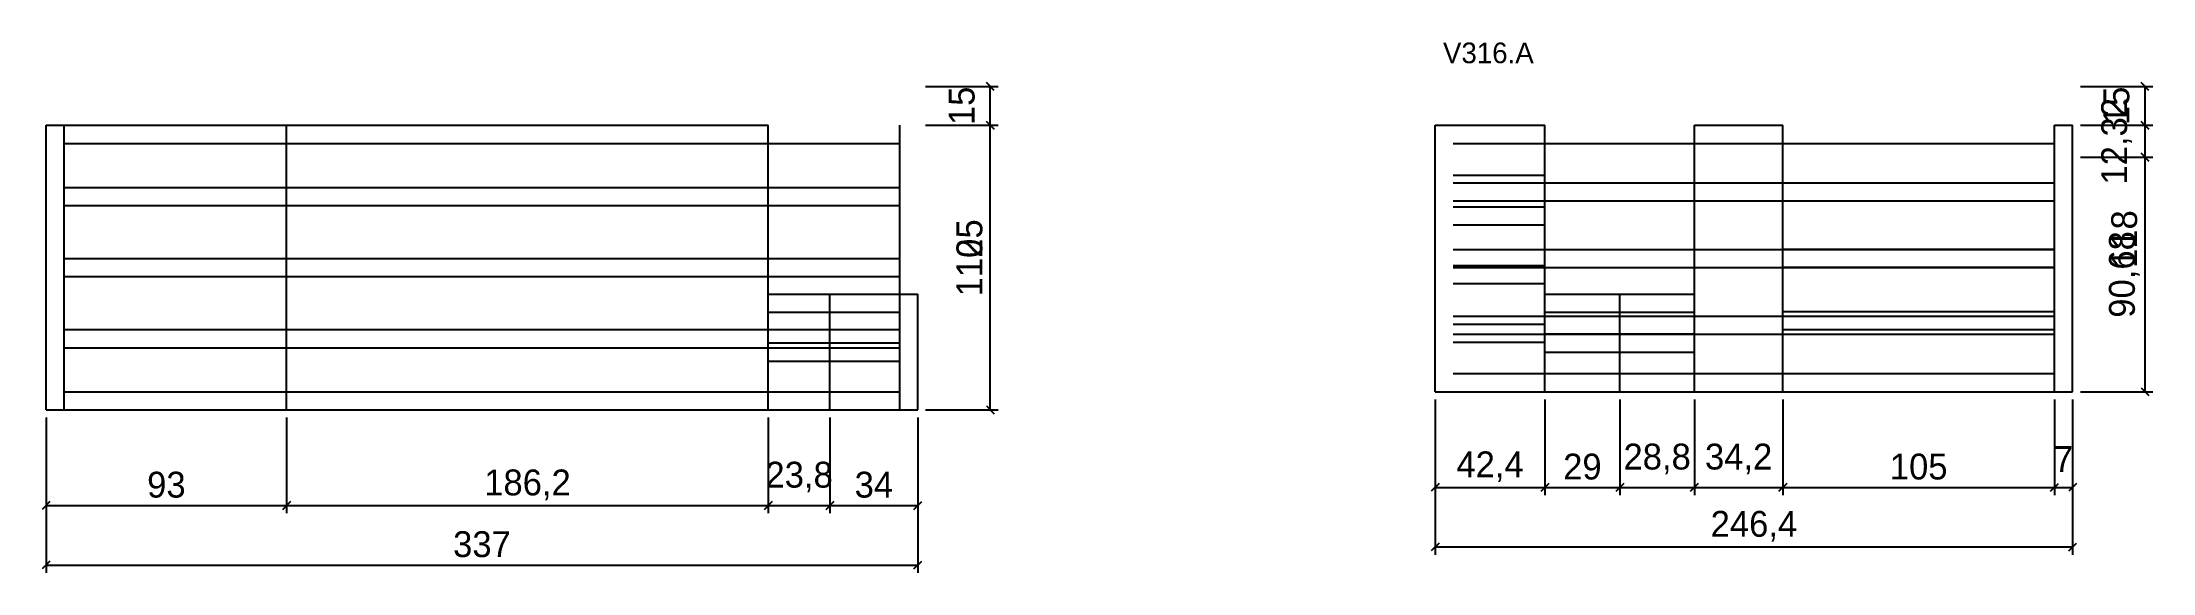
# Model space of a CAD drawing. Extents: x -2 to 814, y -323 to -118.
import ezdxf

# ---------------------------------------------------------------- set-up
doc = ezdxf.new("R2010")
doc.units = 0
for name, color, linetype in [('COTA', 241, 'Continuous'), ('NOMENCLATURA', 7, 'Continuous'), ('Painéis', 200, 'Continuous'), ('SARR_2.2x7', 40, 'Continuous')]:
    doc.layers.add(name, color=color, linetype=linetype)
doc.dimstyles.new('PAINEL', dxfattribs={"dimtxt": 10, "dimasz": 3, "dimexe": 3, "dimexo": 3, "dimgap": 3, "dimtad": 1, "dimblk": 'OBLIQUE', "dimblk1": 'OBLIQUE', "dimcen": 2.5, "dimclrd": 4, "dimclre": 4, "dimclrt": 240, "dimazin": 3, "dimtfac": 1, "dimtmove": 0, "dimatfit": 3})

# ---------------------------------------------------------------- blocks, each defined once
blk = doc.blocks.new('_OBLIQUE')
at = {"color": 0, "linetype": 'BYBLOCK'}
blk.add_line((-0.5, -0.5), (0.5, 0.5), dxfattribs=at)

msp = doc.modelspace()

# ---------------------------------------------------------------- linework, layer by layer
at = {"layer": 'Painéis'}
for p, q in [((0, -150), (93, -150)), ((0, -260), (0, -150)), ((93, -260), (93, -150)), ((93, -150), (279.2, -150)), ((279.2, -260), (279.2, -150)), ((537, -150), (579.4, -150)), ((537, -253), (537, -150)), ((579.4, -253), (579.4, -150)), ((637.2, -253), (637.2, -150)), ((637.2, -150), (671.4, -150)), ((671.4, -253), (671.4, -150)), ((776.4, -253), (776.4, -150)), ((776.4, -150), (783.4, -150)), ((783.4, -253), (783.4, -150)), ((671.4, -197.9), (776.4, -197.9)), ((279.2, -215.3), (303, -215.3)), ((303, -260), (303, -215.3)), ((303, -215.3), (337, -215.3)), ((337, -260), (337, -215.3)), ((579.4, -215.3), (608.4, -215.3)), ((608.4, -253), (608.4, -215.3)), ((608.4, -215.3), (637.2, -215.3)), ((0, -260), (93, -260)), ((93, -260), (279.2, -260)), ((279.2, -260), (303, -260)), ((303, -260), (337, -260)), ((537, -253), (579.4, -253)), ((579.4, -253), (608.4, -253)), ((608.4, -253), (637.2, -253)), ((637.2, -253), (671.4, -253)), ((671.4, -253), (776.4, -253)), ((776.4, -253), (783.4, -253))]:
    msp.add_line(p, q, dxfattribs=at)
at = {"layer": 'SARR_2.2x7'}
for p, q in [((7, -260), (7, -150)), ((330, -260), (330, -150)), ((776.4, -253), (776.4, -150))]:
    msp.add_line(p, q, dxfattribs=at)
for points in [[(7, -157), (93, -157)], [(7, -157), (93, -157)], [(93, -157), (279.2, -157)], [(93, -157), (279.2, -157)], [(279.2, -157), (303, -157)], [(303, -157), (330, -157)], [(544, -157), (579.4, -157)], [(579.4, -157), (608.4, -157)], [(608.4, -157), (637.2, -157)], [(637.2, -157), (671.4, -157)], [(637.2, -157), (671.4, -157)], [(671.4, -157), (776.4, -157)], [(544, -169.325), (579.4, -169.325)], [(7, -174), (93, -174)], [(7, -174), (93, -174)], [(93, -174), (279.2, -174)], [(93, -174), (279.2, -174)], [(279.2, -174), (303, -174)], [(303, -174), (330, -174)], [(544, -172.25), (579.4, -172.25)], [(544, -179.25), (579.4, -179.25)], [(579.4, -172.25), (608.4, -172.25)], [(579.4, -179.25), (608.4, -179.25)], [(608.4, -172.25), (637.2, -172.25)], [(608.4, -179.25), (637.2, -179.25)], [(637.2, -172.25), (671.4, -172.25)], [(637.2, -172.25), (671.4, -172.25)], [(637.2, -179.25), (671.4, -179.25)], [(637.2, -179.25), (671.4, -179.25)], [(671.4, -172.25), (776.4, -172.25)], [(671.4, -179.25), (776.4, -179.25)], [(7, -181), (93, -181)], [(7, -181), (93, -181)], [(93, -181), (279.2, -181)], [(93, -181), (279.2, -181)], [(279.2, -181), (303, -181)], [(303, -181), (330, -181)], [(544, -181.494), (579.4, -181.494)], [(544, -188.494), (579.4, -188.494)], [(7, -201.5), (93, -201.5)], [(7, -201.5), (93, -201.5)], [(93, -201.5), (279.2, -201.5)], [(93, -201.5), (279.2, -201.5)], [(279.2, -201.5), (303, -201.5)], [(303, -201.5), (330, -201.5)], [(544, -198), (579.4, -198)], [(579.4, -198), (608.4, -198)], [(608.4, -198), (637.2, -198)], [(637.2, -198), (671.4, -198)], [(637.2, -198), (671.4, -198)], [(671.4, -198), (776.4, -198)], [(7, -208.5), (93, -208.5)], [(7, -208.5), (93, -208.5)], [(93, -208.5), (279.2, -208.5)], [(93, -208.5), (279.2, -208.5)], [(279.2, -208.5), (303, -208.5)], [(303, -208.5), (330, -208.5)], [(544, -204.162), (579.4, -204.162)], [(544, -205), (579.4, -205)], [(544, -211.162), (579.4, -211.162)], [(579.4, -205), (608.4, -205)], [(608.4, -205), (637.2, -205)], [(637.2, -205), (671.4, -205)], [(637.2, -205), (671.4, -205)], [(671.4, -204.9), (776.4, -204.9)], [(671.4, -205), (776.4, -205)], [(279.2, -222.3), (303, -222.3)], [(303, -222.3), (330, -222.3)], [(544, -223.75), (579.4, -223.75)], [(544, -226.831), (579.4, -226.831)], [(579.4, -222.3), (608.4, -222.3)], [(579.4, -223.75), (608.4, -223.75)], [(608.4, -222.3), (637.2, -222.3)], [(608.4, -223.75), (637.2, -223.75)], [(637.2, -223.75), (671.4, -223.75)], [(637.2, -223.75), (671.4, -223.75)], [(671.4, -221.95), (776.4, -221.95)], [(671.4, -223.75), (776.4, -223.75)], [(7, -229), (93, -229)], [(7, -229), (93, -229)], [(7, -236), (93, -236)], [(7, -236), (93, -236)], [(93, -229), (279.2, -229)], [(93, -229), (279.2, -229)], [(93, -236), (279.2, -236)], [(93, -236), (279.2, -236)], [(279.2, -229), (303, -229)], [(279.2, -234.15), (303, -234.15)], [(279.2, -236), (303, -236)], [(303, -229), (330, -229)], [(303, -234.15), (330, -234.15)], [(303, -236), (330, -236)], [(544, -230.75), (579.4, -230.75)], [(544, -233.831), (579.4, -233.831)], [(579.4, -230.65), (608.4, -230.65)], [(579.4, -230.75), (608.4, -230.75)], [(608.4, -230.65), (637.2, -230.65)], [(608.4, -230.75), (637.2, -230.75)], [(637.2, -230.75), (671.4, -230.75)], [(637.2, -230.75), (671.4, -230.75)], [(671.4, -228.95), (776.4, -228.95)], [(671.4, -230.75), (776.4, -230.75)], [(279.2, -241.15), (303, -241.15)], [(303, -241.15), (330, -241.15)], [(579.4, -237.65), (608.4, -237.65)], [(608.4, -237.65), (637.2, -237.65)], [(544, -246), (579.4, -246)], [(544, -246), (579.4, -246)], [(579.4, -246), (608.4, -246)], [(579.4, -246), (608.4, -246)], [(608.4, -246), (637.2, -246)], [(608.4, -246), (637.2, -246)], [(637.2, -246), (671.4, -246)], [(637.2, -246), (671.4, -246)], [(671.4, -246), (776.4, -246)], [(671.4, -246), (776.4, -246)], [(7, -253), (93, -253)], [(7, -253), (93, -253)], [(93, -253), (279.2, -253)], [(93, -253), (279.2, -253)], [(279.2, -253), (303, -253)], [(279.2, -253), (303, -253)], [(303, -253), (330, -253)], [(303, -253), (330, -253)]]:
    msp.add_lwpolyline(points, dxfattribs=at)

# ---------------------------------------------------------------- texts
at = {"layer": 'NOMENCLATURA'}
msp.add_text('V316.A', height=8, dxfattribs=at).set_placement((540, -126))

# ---------------------------------------------------------------- dimensions: what is measured, and where the dimension line sits
at = {"layer": 'COTA'}
for base, p1, p2 in [((365, -260), (337, -260), (337, -135)), ((365, -150), (337, -150), (337, -135)), ((811.4, -253), (783.4, -253), (783.4, -135)), ((811.4, -150), (783.4, -150), (783.4, -135)), ((811.4, -162.3248), (783.4, -162.3248), (783.4, -150)), ((365, -260), (337, -260), (337, -150)), ((811.4, -253), (783.4, -253), (783.4, -162.3248))]:
    msp.add_linear_dim(base=base, p1=p1, p2=p2, angle=90, dimstyle='PAINEL', dxfattribs=at).render()
for base, p1, p2 in [((0, -297), (0, -260), (93, -260)), ((0, -320), (0, -260), (337, -260)), ((93, -297), (93, -260), (279.2, -260)), ((279.2, -297), (279.2, -260), (303, -260)), ((303, -297), (303, -260), (337, -260)), ((537, -290), (537, -253), (579.4, -253)), ((537, -313), (537, -253), (783.4, -253)), ((579.4, -290), (579.4, -253), (608.4, -253)), ((608.4, -290), (608.4, -253), (637.2, -253)), ((637.2, -290), (637.2, -253), (671.4, -253)), ((671.4, -290), (671.4, -253), (776.4, -253)), ((776.4, -290), (776.4, -253), (783.4, -253))]:
    msp.add_linear_dim(base=base, p1=p1, p2=p2, dimstyle='PAINEL', dxfattribs=at).render()

doc.saveas('drawing.dxf')
